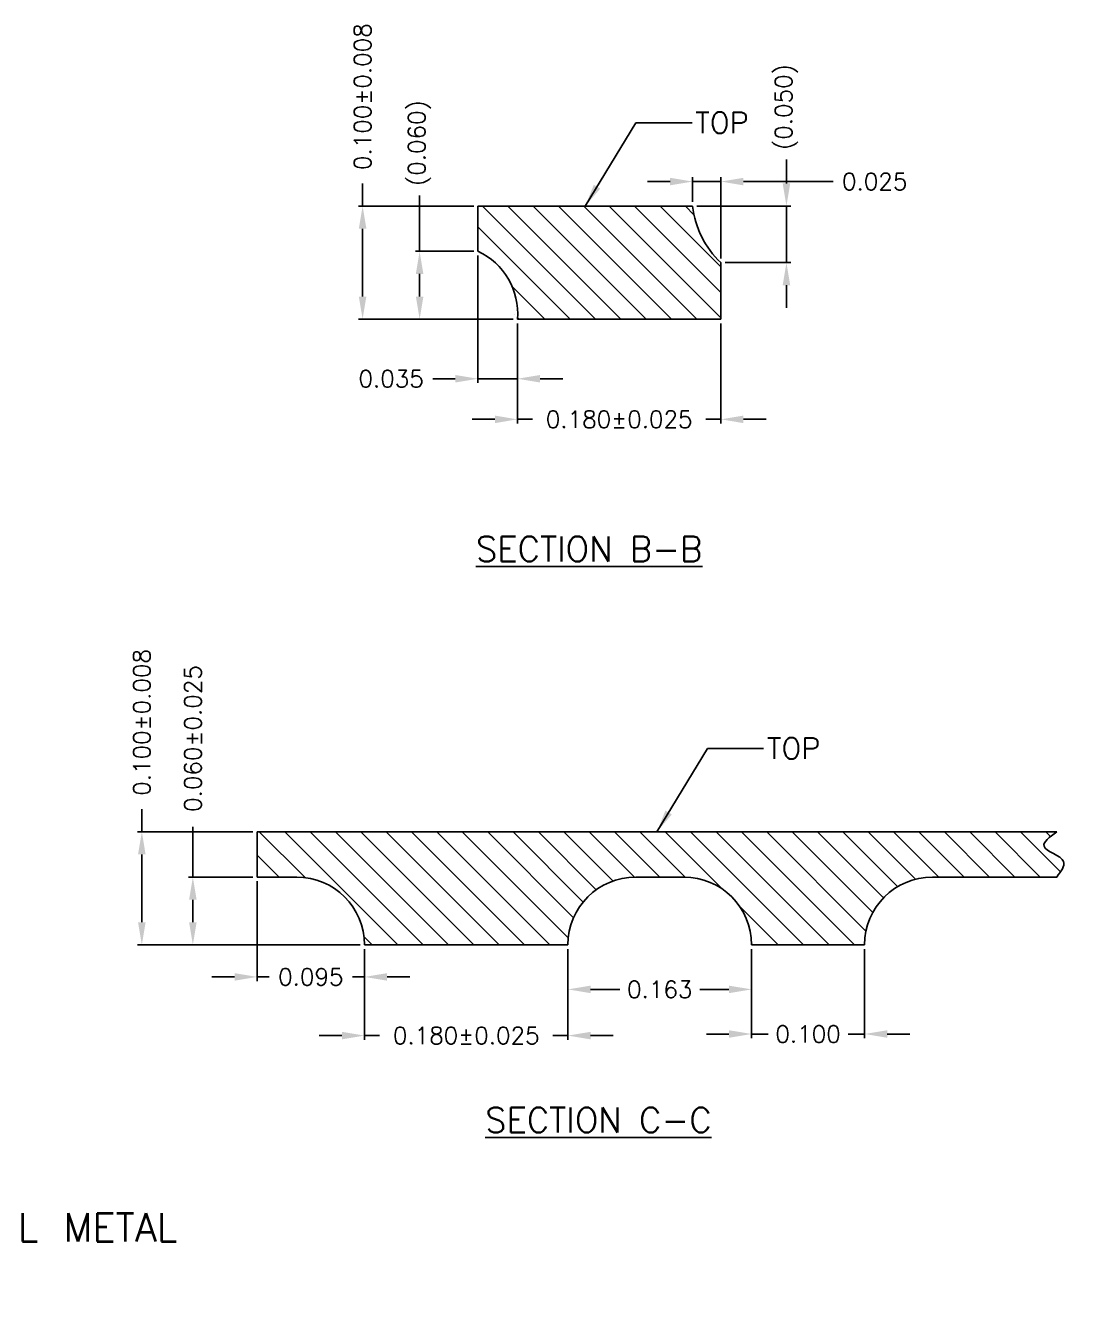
# Model space of a CAD drawing. Header units: millimetres. Extents: x 428.28 to 436.34, y 128.95 to 134.75.
# Drawn here: x 432.635 to 436.338, y 130.099 to 134.599 of the extents above; entities that cross this region are included whole.
import ezdxf
from ezdxf import colors
from ezdxf.entities.mleader import LeaderData, LeaderLine
from ezdxf.math import Vec2, Vec3

# ---------------------------------------------------------------- set-up
doc = ezdxf.new("R2010")
doc.units = ezdxf.units.MM
doc.header["$LTSCALE"] = 0.5
doc.header["$PDMODE"] = 98
doc.layers.add('1D', color=4, linetype='Continuous')
doc.styles.add('SIMPLEX', font='simplex.shx', dxfattribs={"bigfont": 'AllInOneBig.shx'})
doc.styles.get("Standard").update_dxf_attribs({"font": 'txt', "bigfont": 'gbcbig.shx'})
doc.dimstyles.new('Standard4', dxfattribs={"dimtxt": 0.06, "dimasz": 0.08, "dimexe": 0.015, "dimexo": 0.015, "dimgap": 0.027, "dimtad": 1, "dimdec": 3, "dimlfac": 0.8, "dimrnd": 5e-06, "dimzin": 1, "dimtxsty": 'SIMPLEX', "dimcen": 0.1905, "dimclrd": 256, "dimclre": 256, "dimclrt": 256, "dimazin": 3, "dimtp": 0.03, "dimtm": 0.05, "dimtfac": 0.8, "dimtdec": 3, "dimtmove": 0, "dimatfit": 3, "dimfxl": 0.05, "dimlwd": -1, "dimlwe": -1})

# ---------------------------------------------------------------- blocks, each defined once
blk = doc.blocks.new('*D224')
at = {"ltscale": 0.1, "transparency": 16777216}
for p, q in [((433.8355, 131.3313), (433.8355, 131.0105)), ((434.5555, 131.3313), (434.5555, 131.0105)), ((433.7555, 131.0255), (433.6755, 131.0255)), ((433.8355, 131.0255), (433.8885, 131.0255)), ((434.5555, 131.0255), (434.5025, 131.0255)), ((434.6355, 131.0255), (434.7155, 131.0255))]:
    blk.add_line(p, q, dxfattribs=at)
for points in [[(433.7555, 131.0388), (433.7555, 131.0122), (433.8355, 131.0255)], [(434.6355, 131.0388), (434.6355, 131.0122), (434.5555, 131.0255)]]:
    blk.add_solid(points, dxfattribs=at)
at = {"layer": 'Defpoints', "color": 0, "ltscale": 0.1, "transparency": 16777216}
for p in [(433.8355, 131.3463), (434.5555, 131.3463), (434.5555, 131.0255)]:
    blk.add_point(p, dxfattribs=at)
at = {"ltscale": 0.1, "transparency": 16777216, "insert": (434.1955, 131.0255), "char_height": 0.06, "attachment_point": 5, "rotation": 360, "style": 'SIMPLEX'}
blk.add_mtext('\\A1;0.180%%p0.025', dxfattribs=at)
blk = doc.blocks.new('*D225')
at = {"ltscale": 0.1, "transparency": 16777216}
for p, q in [((433.4555, 131.5713), (433.4555, 131.218)), ((433.8355, 131.3313), (433.8355, 131.218)), ((433.3755, 131.233), (433.2955, 131.233)), ((433.4555, 131.233), (433.4985, 131.233)), ((433.8355, 131.233), (433.7925, 131.233)), ((433.9155, 131.233), (433.9955, 131.233))]:
    blk.add_line(p, q, dxfattribs=at)
for points in [[(433.3755, 131.2464), (433.3755, 131.2197), (433.4555, 131.233)], [(433.9155, 131.2464), (433.9155, 131.2197), (433.8355, 131.233)]]:
    blk.add_solid(points, dxfattribs=at)
at = {"layer": 'Defpoints', "color": 0, "ltscale": 0.1, "transparency": 16777216}
for p in [(433.4555, 131.5863), (433.8355, 131.3463), (433.4555, 131.233)]:
    blk.add_point(p, dxfattribs=at)
at = {"ltscale": 0.1, "transparency": 16777216, "insert": (433.6455, 131.233), "char_height": 0.06, "attachment_point": 5, "rotation": 360, "style": 'SIMPLEX'}
blk.add_mtext('\\A1;0.095', dxfattribs=at)
blk = doc.blocks.new('*D226')
at = {"ltscale": 0.1, "transparency": 16777216}
for p, q in [((433.0474, 131.7463), (433.0474, 131.8263)), ((433.4405, 131.7463), (433.0324, 131.7463)), ((433.0474, 131.4263), (433.0474, 131.6663)), ((433.8205, 131.3463), (433.0324, 131.3463))]:
    blk.add_line(p, q, dxfattribs=at)
for points in [[(433.034, 131.6663), (433.0607, 131.6663), (433.0474, 131.7463)], [(433.034, 131.4263), (433.0607, 131.4263), (433.0474, 131.3463)]]:
    blk.add_solid(points, dxfattribs=at)
at = {"layer": 'Defpoints', "color": 0, "ltscale": 0.1, "transparency": 16777216}
for p in [(433.0474, 131.7463), (433.4555, 131.7463), (433.8355, 131.3463)]:
    blk.add_point(p, dxfattribs=at)
at = {"ltscale": 0.1, "transparency": 16777216, "insert": (433.0474, 132.1333), "char_height": 0.06, "attachment_point": 5, "rotation": 90, "style": 'SIMPLEX'}
blk.add_mtext('\\A1;0.100%%p0.008', dxfattribs=at)
blk = doc.blocks.new('*D173')
at = {"ltscale": 0.1, "transparency": 16777216}
for p, q in [((433.228, 131.5863), (433.228, 131.7637)), ((433.4405, 131.5863), (433.213, 131.5863)), ((433.228, 131.4263), (433.228, 131.5063)), ((433.8205, 131.3463), (433.213, 131.3463))]:
    blk.add_line(p, q, dxfattribs=at)
for points in [[(433.2147, 131.5063), (433.2413, 131.5063), (433.228, 131.5863)], [(433.2147, 131.4263), (433.2413, 131.4263), (433.228, 131.3463)]]:
    blk.add_solid(points, dxfattribs=at)
at = {"layer": 'Defpoints', "color": 0, "ltscale": 0.1, "transparency": 16777216}
for p in [(433.228, 131.5863), (433.4555, 131.5863), (433.8355, 131.3463)]:
    blk.add_point(p, dxfattribs=at)
at = {"ltscale": 0.1, "transparency": 16777216, "insert": (433.228, 132.0764), "char_height": 0.06, "attachment_point": 5, "rotation": 90, "style": 'SIMPLEX'}
blk.add_mtext('\\A1;0.060%%p0.025', dxfattribs=at)
blk = doc.blocks.new('*D227')
at = {"ltscale": 0.1, "transparency": 16777216}
for p, q in [((434.5555, 131.3313), (434.5555, 131.1739)), ((435.2055, 131.3313), (435.2055, 131.1739)), ((434.6355, 131.1889), (434.7392, 131.1889)), ((435.1255, 131.1889), (435.0218, 131.1889))]:
    blk.add_line(p, q, dxfattribs=at)
for points in [[(434.6355, 131.2022), (434.6355, 131.1756), (434.5555, 131.1889)], [(435.1255, 131.2022), (435.1255, 131.1756), (435.2055, 131.1889)]]:
    blk.add_solid(points, dxfattribs=at)
at = {"layer": 'Defpoints', "color": 0, "ltscale": 0.1, "transparency": 16777216}
for p in [(434.5555, 131.3463), (435.2055, 131.3463), (435.2055, 131.1889)]:
    blk.add_point(p, dxfattribs=at)
at = {"ltscale": 0.1, "transparency": 16777216, "insert": (434.8805, 131.1889), "char_height": 0.06, "attachment_point": 5, "rotation": 360, "style": 'SIMPLEX'}
blk.add_mtext('\\A1;0.163', dxfattribs=at)
blk = doc.blocks.new('*D228')
at = {"ltscale": 0.1, "transparency": 16777216}
for p, q in [((435.2055, 131.3313), (435.2055, 131.0161)), ((435.6055, 131.3313), (435.6055, 131.0161)), ((435.1255, 131.0311), (435.0455, 131.0311)), ((435.2055, 131.0311), (435.2642, 131.0311)), ((435.6055, 131.0311), (435.5468, 131.0311)), ((435.6855, 131.0311), (435.7655, 131.0311))]:
    blk.add_line(p, q, dxfattribs=at)
for points in [[(435.1255, 131.0444), (435.1255, 131.0178), (435.2055, 131.0311)], [(435.6855, 131.0444), (435.6855, 131.0178), (435.6055, 131.0311)]]:
    blk.add_solid(points, dxfattribs=at)
at = {"layer": 'Defpoints', "color": 0, "ltscale": 0.1, "transparency": 16777216}
for p in [(435.2055, 131.3463), (435.6055, 131.3463), (435.6055, 131.0311)]:
    blk.add_point(p, dxfattribs=at)
at = {"ltscale": 0.1, "transparency": 16777216, "insert": (435.4055, 131.0311), "char_height": 0.06, "attachment_point": 5, "rotation": 360, "style": 'SIMPLEX'}
blk.add_mtext('\\A1;0.100', dxfattribs=at)
blk = doc.blocks.new('*D174')
at = {"ltscale": 0.1, "transparency": 16777216}
for p, q in [((434.3769, 133.5449), (434.3769, 133.1905)), ((435.0969, 133.5449), (435.0969, 133.1905)), ((434.2969, 133.2055), (434.2169, 133.2055)), ((434.3769, 133.2055), (434.4299, 133.2055)), ((435.0969, 133.2055), (435.0439, 133.2055)), ((435.1769, 133.2055), (435.2569, 133.2055))]:
    blk.add_line(p, q, dxfattribs=at)
for points in [[(434.2969, 133.2188), (434.2969, 133.1921), (434.3769, 133.2055)], [(435.1769, 133.2188), (435.1769, 133.1921), (435.0969, 133.2055)]]:
    blk.add_solid(points, dxfattribs=at)
at = {"layer": 'Defpoints', "color": 0, "ltscale": 0.1, "transparency": 16777216}
for p in [(434.3769, 133.5599), (435.0969, 133.5599), (435.0969, 133.2055)]:
    blk.add_point(p, dxfattribs=at)
at = {"ltscale": 0.1, "transparency": 16777216, "insert": (434.7369, 133.2055), "char_height": 0.06, "attachment_point": 5, "rotation": 360, "style": 'SIMPLEX'}
blk.add_mtext('\\A1;0.180%%p0.025', dxfattribs=at)
blk = doc.blocks.new('*D229')
at = {"ltscale": 0.1, "transparency": 16777216}
for p, q in [((433.8288, 133.9599), (433.8288, 134.0399)), ((434.2219, 133.9599), (433.8138, 133.9599)), ((433.8288, 133.6399), (433.8288, 133.8799)), ((434.3219, 133.5599), (433.8138, 133.5599))]:
    blk.add_line(p, q, dxfattribs=at)
for points in [[(433.8154, 133.8799), (433.8421, 133.8799), (433.8288, 133.9599)], [(433.8154, 133.6399), (433.8421, 133.6399), (433.8288, 133.5599)]]:
    blk.add_solid(points, dxfattribs=at)
at = {"layer": 'Defpoints', "color": 0, "ltscale": 0.1, "transparency": 16777216}
for p in [(433.8288, 133.9599), (434.2369, 133.9599), (434.3369, 133.5599)]:
    blk.add_point(p, dxfattribs=at)
at = {"ltscale": 0.1, "transparency": 16777216, "insert": (433.8288, 134.3469), "char_height": 0.06, "attachment_point": 5, "rotation": 90, "style": 'SIMPLEX'}
blk.add_mtext('\\A1;0.100%%p0.008', dxfattribs=at)
blk = doc.blocks.new('*D175')
at = {"ltscale": 0.1, "transparency": 16777216}
for p, q in [((434.0306, 133.7999), (434.0306, 133.9971)), ((434.2219, 133.7999), (434.0156, 133.7999)), ((434.0306, 133.6399), (434.0306, 133.7199)), ((434.3619, 133.5599), (434.0156, 133.5599))]:
    blk.add_line(p, q, dxfattribs=at)
for points in [[(434.0172, 133.7199), (434.0439, 133.7199), (434.0306, 133.7999)], [(434.0172, 133.6399), (434.0439, 133.6399), (434.0306, 133.5599)]]:
    blk.add_solid(points, dxfattribs=at)
at = {"layer": 'Defpoints', "color": 0, "ltscale": 0.1, "transparency": 16777216}
for p in [(434.0306, 133.7999), (434.2369, 133.7999), (434.3769, 133.5599)]:
    blk.add_point(p, dxfattribs=at)
at = {"ltscale": 0.1, "transparency": 16777216, "insert": (434.0306, 134.1827), "char_height": 0.06, "attachment_point": 5, "rotation": 90, "style": 'SIMPLEX'}
blk.add_mtext('\\A1;(0.060)', dxfattribs=at)
blk = doc.blocks.new('*D230')
at = {"ltscale": 0.1, "transparency": 16777216}
for p, q in [((435.3289, 134.0399), (435.3289, 134.1245)), ((435.0119, 133.9599), (435.3439, 133.9599)), ((435.3289, 133.7599), (435.3289, 133.9599)), ((435.1119, 133.7599), (435.3439, 133.7599)), ((435.3289, 133.6799), (435.3289, 133.5999))]:
    blk.add_line(p, q, dxfattribs=at)
for points in [[(435.3156, 134.0399), (435.3422, 134.0399), (435.3289, 133.9599)], [(435.3156, 133.6799), (435.3422, 133.6799), (435.3289, 133.7599)]]:
    blk.add_solid(points, dxfattribs=at)
at = {"layer": 'Defpoints', "color": 0, "ltscale": 0.1, "transparency": 16777216}
for p in [(434.9969, 133.9599), (435.0969, 133.7599), (435.3289, 133.7599)]:
    blk.add_point(p, dxfattribs=at)
at = {"ltscale": 0.1, "transparency": 16777216, "insert": (435.3289, 134.3101), "char_height": 0.06, "attachment_point": 5, "rotation": 90, "style": 'SIMPLEX'}
blk.add_mtext('\\A1;(0.050)', dxfattribs=at)
blk = doc.blocks.new('*D231')
at = {"ltscale": 0.1, "transparency": 16777216}
for p, q in [((434.9969, 133.9749), (434.9969, 134.0616)), ((435.0969, 133.7749), (435.0969, 134.0616)), ((434.9169, 134.0466), (434.8369, 134.0466)), ((434.9969, 134.0466), (435.0969, 134.0466)), ((435.1769, 134.0466), (435.4943, 134.0466))]:
    blk.add_line(p, q, dxfattribs=at)
for points in [[(434.9169, 134.0599), (434.9169, 134.0332), (434.9969, 134.0466)], [(435.1769, 134.0599), (435.1769, 134.0332), (435.0969, 134.0466)]]:
    blk.add_solid(points, dxfattribs=at)
at = {"layer": 'Defpoints', "color": 0, "ltscale": 0.1, "transparency": 16777216}
for p in [(435.0969, 134.0466), (434.9969, 133.9599), (435.0969, 133.7599)]:
    blk.add_point(p, dxfattribs=at)
at = {"ltscale": 0.1, "transparency": 16777216, "insert": (435.6413, 134.0466), "char_height": 0.06, "attachment_point": 5, "rotation": 360, "style": 'SIMPLEX'}
blk.add_mtext('\\A1;0.025', dxfattribs=at)
blk = doc.blocks.new('*D176')
at = {"ltscale": 0.1, "transparency": 16777216}
for p, q in [((434.2369, 133.7849), (434.2369, 133.3341)), ((434.3769, 133.5449), (434.3769, 133.3341)), ((434.1569, 133.3491), (434.0769, 133.3491)), ((434.3769, 133.3491), (434.2369, 133.3491)), ((434.4569, 133.3491), (434.5369, 133.3491))]:
    blk.add_line(p, q, dxfattribs=at)
for points in [[(434.1569, 133.3624), (434.1569, 133.3358), (434.2369, 133.3491)], [(434.4569, 133.3624), (434.4569, 133.3358), (434.3769, 133.3491)]]:
    blk.add_solid(points, dxfattribs=at)
at = {"layer": 'Defpoints', "color": 0, "ltscale": 0.1, "transparency": 16777216}
for p in [(434.2369, 133.7999), (434.3769, 133.5599), (434.2369, 133.3491)]:
    blk.add_point(p, dxfattribs=at)
at = {"ltscale": 0.1, "transparency": 16777216, "insert": (433.9299, 133.3491), "char_height": 0.06, "attachment_point": 5, "rotation": 360, "style": 'SIMPLEX'}
blk.add_mtext('\\A1;0.035', dxfattribs=at)

msp = doc.modelspace()

# ---------------------------------------------------------------- hatches: boundary and pattern name
at = {"ltscale": 0.1}
h = msp.add_hatch(dxfattribs=at)
h.set_pattern_fill('ANSI31', color=256, scale=0.02, angle=90)
h.set_pattern_definition([(135, (430.61092, 132.75236), (-0.0449013, -0.0449013), [])])
edge = h.paths.add_edge_path()
edge.add_line((434.9969, 133.9599), (434.2369, 133.9599))
edge.add_line((434.2369, 133.9599), (434.2369, 133.7999))
edge.add_arc((434.135, 133.5796), 0.2427, 355.343, 65.1699, ccw=False)
edge.add_line((434.3769, 133.5599), (435.0969, 133.5599))
edge.add_line((435.0969, 133.5599), (435.0969, 133.7599))
edge.add_arc((435.3188, 133.9958), 0.324, 186.3761, 226.754, ccw=False)
h = msp.add_hatch(dxfattribs=at)
h.set_pattern_fill('ANSI31', color=256, scale=0.02, angle=90)
h.set_pattern_definition([(135, (430.572146, 132.751414), (-0.0449013, -0.0449013), [])])
edge = h.paths.add_edge_path()
edge.add_spline(control_points=[(436.2855, 131.5863), (436.3006, 131.6059), (436.3381, 131.6545), (436.2043, 131.6864), (436.2609, 131.7281), (436.2855, 131.7463)], knot_values=[0, 0, 0, 0, 0.059732, 0.147806, 0.21562, 0.21562, 0.21562, 0.21562], degree=3, periodic=0)
edge.add_line((436.2855, 131.7463), (433.4555, 131.7463))
edge.add_line((433.4555, 131.7463), (433.4555, 131.5863))
edge.add_line((433.4555, 131.5863), (433.5955, 131.5863))
edge.add_arc((433.5955, 131.3463), 0.24, 360, 90, ccw=False)
edge.add_line((433.8355, 131.3463), (434.5555, 131.3463))
edge.add_arc((434.7955, 131.3463), 0.24, 90, 180, ccw=False)
edge.add_line((434.7955, 131.5863), (434.9655, 131.5863))
edge.add_arc((434.9655, 131.3463), 0.24, 0, 90, ccw=False)
edge.add_line((435.2055, 131.3463), (435.6055, 131.3463))
edge.add_arc((435.8455, 131.3463), 0.24, 90, 180, ccw=False)
edge.add_line((435.8455, 131.5863), (436.2855, 131.5863))

# ---------------------------------------------------------------- linework, layer by layer
for p, q in [((434.2369, 133.9599), (434.9969, 133.9599)), ((434.2369, 133.9599), (434.2369, 133.7999)), ((435.0969, 133.5599), (435.0969, 133.7599)), ((435.0969, 133.5599), (434.3769, 133.5599)), ((433.4555, 131.7463), (436.2855, 131.7463)), ((433.4555, 131.7463), (433.4555, 131.5863)), ((433.4555, 131.5863), (433.5955, 131.5863)), ((434.7955, 131.5863), (434.9655, 131.5863)), ((435.8455, 131.5863), (436.2855, 131.5863)), ((433.8355, 131.3463), (434.5555, 131.3463)), ((435.2055, 131.3463), (435.6055, 131.3463))]:
    msp.add_line(p, q, dxfattribs=at)
for centre, radius, start, end in [((435.3188, 133.9958), 0.324, 186.3761, 226.754), ((434.135, 133.5796), 0.2427, 355.343, 65.1699), ((433.5955, 131.3463), 0.24, 360, 90), ((434.7955, 131.3463), 0.24, 90, 180), ((434.9655, 131.3463), 0.24, 360, 90), ((435.8455, 131.3463), 0.24, 90, 180)]:
    msp.add_arc(centre, radius, start, end, dxfattribs=at)
msp.add_open_spline([(436.2855, 131.7463), (436.2609, 131.7281), (436.2043, 131.6864), (436.3381, 131.6545), (436.3006, 131.6059), (436.2855, 131.5863)], degree=3, knots=[0, 0, 0, 0, 0.0678135, 0.1558878, 0.2156197, 0.2156197, 0.2156197, 0.2156197], dxfattribs=at)

# ---------------------------------------------------------------- texts
at = {"layer": '1D', "linetype": 'ByBlock', "attachment_point": 5, "rotation": 0, "style": 'SIMPLEX'}
for s, insert, char_height in [('TOP', (435.1008, 134.2549), 0.07478), ('{\\LSECTION B-B}', (434.6306, 132.747), 0.08823), ('TOP', (435.3544, 132.0414), 0.07478), ('{\\LSECTION C-C}', (434.6633, 130.7269), 0.08823)]:
    msp.add_mtext(s, dxfattribs=dict(at, insert=insert, char_height=char_height))

# ---------------------------------------------------------------- dimensions: what is measured, and where the dimension line sits
at = {"ltscale": 0.1}
for base, p1, p2, picture, middle in [((433.8288, 133.9599), (434.3369, 133.5599), (434.2369, 133.9599), '*D229', (433.8288, 134.3469)), ((433.0474, 131.7463), (433.8355, 131.3463), (433.4555, 131.7463), '*D226', (433.0474, 132.1333))]:
    dim = msp.add_linear_dim(base=base, p1=p1, p2=p2, angle=90, text='0.100%%p0.008', dimstyle='Standard4', dxfattribs=at)
    dim.commit()
    dim.dimension.update_dxf_attribs({"geometry": picture, "text_midpoint": middle})
for base, p1, p2, text, picture, middle in [((435.3289, 133.7599), (434.9969, 133.9599), (435.0969, 133.7599), '(0.050)', '*D230', (435.3289, 134.3101)), ((434.0306, 133.7999), (434.3769, 133.5599), (434.2369, 133.7999), '(0.060)', '*D175', (434.0306, 134.1827)), ((433.228, 131.5863), (433.8355, 131.3463), (433.4555, 131.5863), '0.060%%p0.025', '*D173', (433.228, 132.0764))]:
    dim = msp.add_linear_dim(base=base, p1=p1, p2=p2, angle=90, text=text, dimstyle='Standard4', dxfattribs=at)
    dim.commit()
    dim.dimension.update_dxf_attribs({"geometry": picture, "text_midpoint": middle, "dimtype": 160})
dim = msp.add_linear_dim(base=(435.0969, 134.0466), p1=(434.9969, 133.9599), p2=(435.0969, 133.7599), text='0.025', dimstyle='Standard4', dxfattribs=at)
dim.commit()
dim.dimension.update_dxf_attribs({"geometry": '*D231', "text_midpoint": (435.6413, 134.0466), "dimtype": 160})
for base, p1, p2, text, picture, middle in [((434.2369, 133.3491), (434.3769, 133.5599), (434.2369, 133.7999), '0.035', '*D176', (433.9299, 133.3491)), ((435.0969, 133.2055), (434.3769, 133.5599), (435.0969, 133.5599), '0.180%%p0.025', '*D174', (434.7369, 133.2055)), ((433.4555, 131.233), (433.8355, 131.3463), (433.4555, 131.5863), '0.095', '*D225', (433.6455, 131.233)), ((434.5555, 131.0255), (433.8355, 131.3463), (434.5555, 131.3463), '0.180%%p0.025', '*D224', (434.1955, 131.0255)), ((435.2055, 131.1889), (434.5555, 131.3463), (435.2055, 131.3463), '0.163', '*D227', (434.8805, 131.1889)), ((435.6055, 131.0311), (435.2055, 131.3463), (435.6055, 131.3463), '0.100', '*D228', (435.4055, 131.0311))]:
    dim = msp.add_linear_dim(base=base, p1=p1, p2=p2, text=text, dimstyle='Standard4', dxfattribs=at)
    dim.commit()
    dim.dimension.update_dxf_attribs({"geometry": picture, "text_midpoint": middle})

# ---------------------------------------------------------------- leaders
ml = msp.add_multileader_mtext('Standard', dxfattribs=at)
ml.set_content('FULL METAL', color=256)
ml.set_leader_properties()
ml.build(insert=Vec2(0, 0))
ml.multileader.update_dxf_attribs({"text_right_attachment_type": 6, "dogleg_length": 0.36, "arrow_head_size": 0.1})
ctx = ml.context
ctx.base_point, ctx.char_height, ctx.arrow_head_size, ctx.landing_gap_size, ctx.plane_origin = Vec3(432.3135, 130.347), 0.1, 0.1, 0.05, Vec3(430.989, 131.4491)
ctx.right_attachment = 6
notes = []
notes.append((ctx, [(0, (1, 1, 0), (431.9535, 130.347), (1, 0), 0.36, [(0, [(431.0139, 131.5846)], 0, []), (1, [(431.3669, 131.5897)], 0, [])])]))
ctx.mtext.insert, ctx.mtext.rotation, ctx.mtext.flow_direction = Vec3(432.3635, 130.397), 6.283185, 5
at = {"layer": '1D', "color": 4, "ltscale": 0.1}
for points in [[(434.6169, 133.9599), (434.7954, 134.2541), (434.9947, 134.2541)], [(434.8705, 131.7463), (435.049, 132.0405), (435.2482, 132.0405)]]:
    msp.add_leader(points, dimstyle='Standard4', override={"dimgap": 0.027, "dimtad": 0}, dxfattribs=at)
for ctx, leaders in notes:
    for number, flags, end, landing, length, lines in leaders:
        leader = LeaderData()
        leader.index, (leader.has_last_leader_line, leader.has_dogleg_vector, leader.attachment_direction) = number, flags
        leader.last_leader_point, leader.dogleg_vector, leader.dogleg_length = Vec3(end), Vec3(landing), length
        for number, points, colour, breaks in lines:
            line = LeaderLine()
            line.index, line.vertices, line.color, line.breaks = number, Vec3.list(points), colors.encode_raw_color(colour), breaks
            leader.lines.append(line)
        ctx.leaders.append(leader)

doc.saveas('drawing.dxf')
